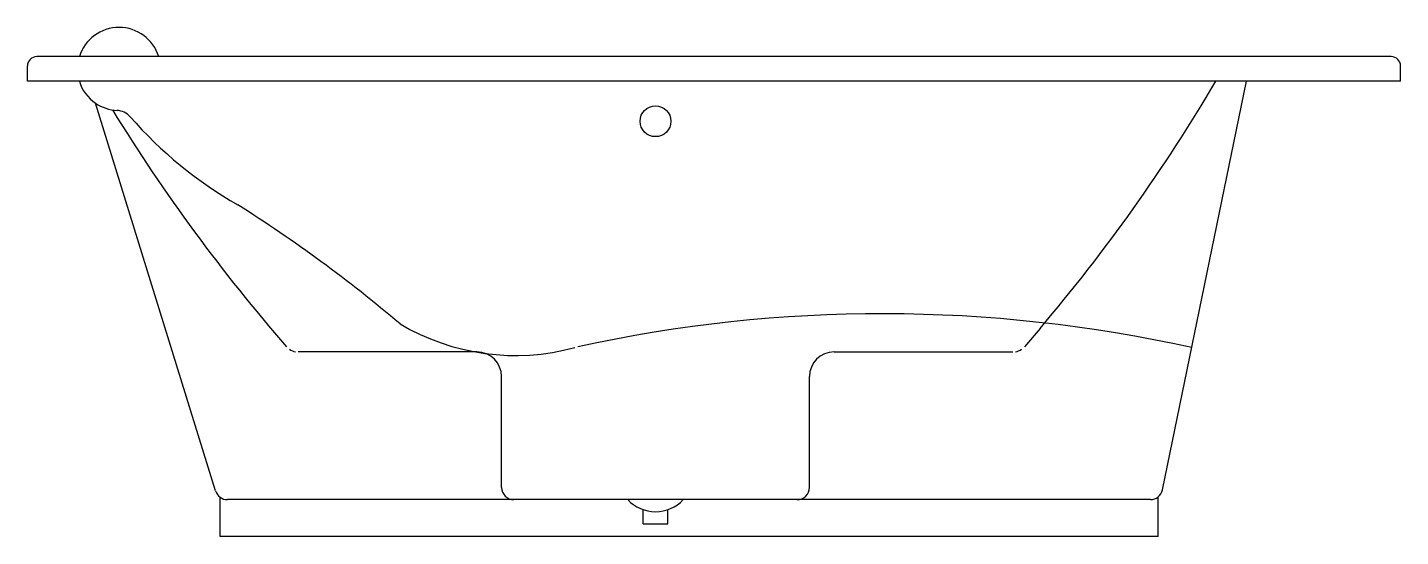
# Model space of a CAD drawing. Extents: x -1.07 to 1.16, y 0 to 0.83.
import ezdxf

# ---------------------------------------------------------------- set-up
doc = ezdxf.new("R2010")
doc.units = 0
doc.header["$LTSCALE"] = 10
doc.layers.get('0').update_dxf_attribs({"linetype": 'CONTINUOUS'})

msp = doc.modelspace()

# ---------------------------------------------------------------- linework, layer by layer
at = {"color": 0}
for p, q in [((-1.0746, 0.74), (-1.0746, 0.765)), ((1.1404, 0.78), (-1.0596, 0.78)), ((1.1554, 0.74), (1.1554, 0.765)), ((1.1554, 0.74), (-1.0746, 0.74)), ((0.7687, 0.076), (0.9054, 0.74)), ((-0.769, 0.0741), (-0.9642, 0.7045)), ((0.57, 0.338), (0.5446, 0.3086)), ((-0.3446, 0.3), (-0.635, 0.3)), ((0.2354, 0.3), (0.5258, 0.3)), ((-0.3046, 0.08), (-0.3046, 0.26)), ((0.1954, 0.08), (0.1954, 0.26)), ((-0.3046, 0.08), (-0.3046, 0.2448)), ((-0.7617, 0), (-0.7617, 0.0639)), ((0.7491, 0.06), (-0.7499, 0.06)), ((0.7617, 0), (0.7617, 0.0645)), ((-0.0746, 0.0207), (-0.0746, 0.0436)), ((-0.0346, 0.0207), (-0.0346, 0.0436)), ((0.7617, 0), (-0.7617, 0)), ((-0.0746, 0.0207), (-0.0346, 0.0207))]:
    msp.add_line(p, q, dxfattribs=at)
msp.add_circle((-0.0546, 0.675), 0.025, dxfattribs=at)
for centre, radius, start, end in [((-0.9258, 0.76), 0.0675, 17.2353, 162.7647), ((-1.0596, 0.765), 0.015, 90, 180), ((1.1404, 0.765), 0.015, 0, 90), ((-0.9258, 0.76), 0.0675, 197.2353, 235.3221), ((-1.6186, 2.1945), 2.8698, 319.6936, 329.5484), ((-0.9258, 0.76), 0.0675, 235.3221, 267.2962), ((1.5094, 2.1945), 2.8698, 211.5377, 221.0822), ((-0.9304, 0.6626), 0.03, 41.0657, 87.2962), ((-0.3983, 1.1262), 0.6757, 221.0657, 240.3083), ((-2.0035, -1.468), 2.3755, 49.778, 57.6678), ((0.3148, -1.9514), 2.3135, 77.4807, 102.3652), ((-0.282, 0.6611), 0.3668, 239.2494, 285.2193), ((-0.635, 0.325), 0.025, 235.6393, 260.3076), ((-0.3446, 0.26), 0.04, 0, 90), ((0.2354, 0.26), 0.04, 90, 180), ((0.5258, 0.325), 0.025, 279.6924, 304.3607), ((-0.7499, 0.08), 0.02, 197.2098, 270), ((-0.2846, 0.08), 0.02, 180, 270), ((-0.2846, 0.08), 0.02, 180, 270), ((0.1754, 0.08), 0.02, 270, 0), ((0.7491, 0.08), 0.02, 270, 348.3664), ((-0.0546, 0.1014), 0.0611, 222.6157, 317.3843)]:
    msp.add_arc(centre, radius, start, end, dxfattribs=at)

doc.saveas('drawing.dxf')
